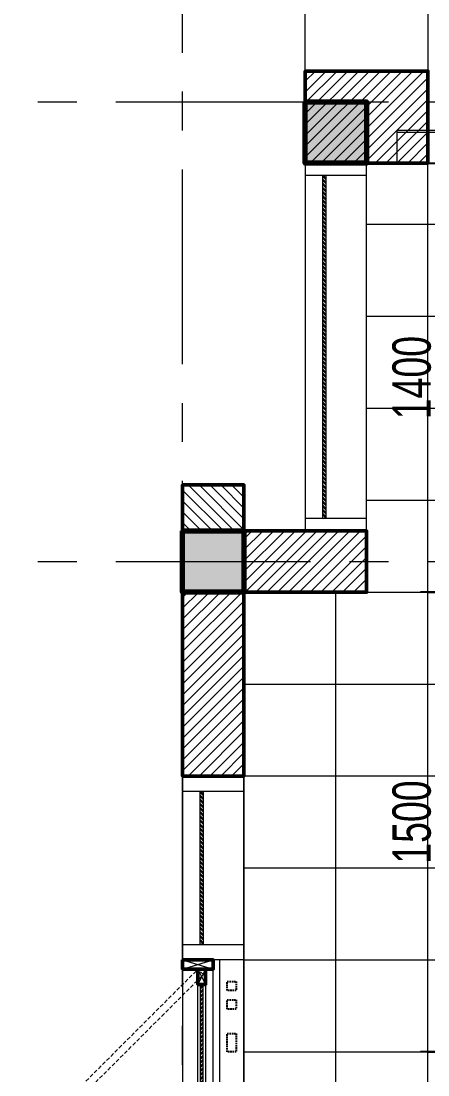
# Model space of a CAD drawing. Header units: inches. Extents: x 88947 to 296847, y 35049 to 161062.
# Drawn here: x 126435 to 127761, y 89534 to 92972 of the extents above; entities that cross this region are included whole.
import ezdxf

# ---------------------------------------------------------------- set-up
doc = ezdxf.new("R2010")
doc.units = ezdxf.units.IN
doc.header["$MEASUREMENT"] = 0
doc.header["$PDMODE"] = 1
for name, pattern in [('ACAD_ISO03W100', [30, 12, -18]), ('CENTER', [50.8, 31.75, -6.35, 6.35, -6.35]), ('DASHED2', [9.525, 6.35, -3.175]), ('HIDDEN', [0.375, 0.25, -0.125])]:
    doc.linetypes.add(name, pattern=pattern)
for name, color, linetype, lineweight in [('A-Dims', 145, 'Continuous', 25), ('CUA', 42, 'Continuous', 20), ('DIM', 7, 'Continuous', 25), ('HACTH', 8, 'Continuous', 5), ('HATCH', 8, 'Continuous', 5), ('KHUNG 1', 6, 'Continuous', 70), ('mb$0$CUA', 42, 'Continuous', 20), ('mb$0$HATCH', 69, 'Continuous', 15), ('mb$0$net cat', 51, 'Continuous', 50), ('mb$0$net manh', 251, 'Continuous', 5), ('netthay', 254, 'Continuous', 25), ('THAY', 3, 'Continuous', 18), ('TRUC', 252, 'ACAD_ISO03W100', 13), ('TUONG', 4, 'Continuous', 50)]:
    doc.layers.add(name, color=color, linetype=linetype, lineweight=lineweight)
doc.styles.add('VNI-HELVE-CONDENSE', font='VNARIAL.TTF', dxfattribs={"width": 0.7})
doc.dimstyles.new('TAS-100', dxfattribs={"dimscale": 50, "dimtxt": 2.5, "dimasz": 0.7, "dimexe": 1.5, "dimexo": 1.5, "dimgap": 0.8, "dimtad": 1, "dimdec": 0, "dimzin": 3, "dimdsep": 46, "dimtxsty": 'VNI-HELVE-CONDENSE', "dimblk": 'TICK', "dimcen": 2.5, "dimclrt": 71, "dimazin": 2, "dimtfac": 0.75, "dimtdec": 0, "dimtix": 1, "dimtmove": 2, "dimatfit": 2, "dimldrblk": 'TICK123', "dimfxl": 1.5, "dimtolj": 1, "dimtzin": 0, "dimarcsym": 0})

# ---------------------------------------------------------------- blocks, each defined once
blk = doc.blocks.new('A$C42FF647F')
at = {"layer": 'HATCH'}
h = blk.add_hatch(dxfattribs=at)
h.set_pattern_fill('ANSI31', color=256, scale=200, style=0)
h.set_pattern_definition([(45, (-4900, -2150), (-17.6777, 17.6777), [])])
h.paths.add_polyline_path([(-4100, -1950), (-4100, -1850), (-4500, -1850), (-4500, -2150), (-4200, -2150), (-4100, -2150)])
h = blk.add_hatch(dxfattribs=at)
h.set_pattern_fill('ANSI31', color=256, scale=200, style=0)
h.set_pattern_definition([(315, (-4875, -3350), (-17.6777, -17.6777), [])])
h.paths.add_polyline_path([(-4700, -3350), (-4700, -3350), (-4700, -3350), (-4700, -3200), (-4900, -3200), (-4900, -3350)])
h = blk.add_hatch(dxfattribs=at)
h.set_pattern_fill('ANSI31', color=256, scale=200, style=0)
h.set_pattern_definition([(45, (-4900, -3550), (-17.6777, 17.6777), [])])
h.paths.add_polyline_path([(-4700, -3550), (-4300, -3550), (-4300, -3350), (-4700, -3350)])
h = blk.add_hatch(dxfattribs=at)
h.set_pattern_fill('ANSI31', color=256, scale=200, style=0)
h.set_pattern_definition([(45, (-5050, -4150), (-17.6777, 17.6777), [])])
h.paths.add_polyline_path([(-4900, -3700), (-4900, -3550), (-4700, -3550), (-4700, -3550), (-4700, -3550), (-4700, -3550), (-4700, -4150), (-4900, -4150), (-4900, -3900), (-4900, -3900), (-4900, -3700)])
at = {"layer": 'mb$0$HATCH'}
h = blk.add_hatch(dxfattribs=at)
h.set_pattern_fill('ANSI32', color=256, angle=-90, style=0)
h.set_pattern_definition([(135, (-4432.5, -4060), (-6.73519, -6.73519), []), (135, (-4432.5, -4055.51), (-6.73519, -6.73519), [])])
h.paths.add_polyline_path([(-4442.5, -3310), (-4442.5, -2190), (-4432.5, -2190), (-4432.5, -3310)])
h = blk.add_hatch(dxfattribs=at)
h.set_pattern_fill('ANSI32', color=256, angle=-90, style=0)
h.set_pattern_definition([(135, (-4832.5, -5450), (-6.73519, -6.73519), []), (135, (-4832.5, -5445.51), (-6.73519, -6.73519), [])])
h.paths.add_polyline_path([(-4842.5, -4700), (-4842.5, -4200), (-4832.5, -4200), (-4832.5, -4700)])
h = blk.add_hatch(dxfattribs=at)
h.set_pattern_fill('ANSI32', color=256, angle=-90, style=0)
h.set_pattern_definition([(225, (-4832.5, -4680), (-6.73519, 6.73519), []), (225, (-4832.5, -4684.49), (-6.73519, 6.73519), [])])
h.paths.add_polyline_path([(-4842.5, -4830), (-4842.5, -5315), (-4832.5, -5315), (-4832.5, -4830)])
at = {"layer": 'CUA'}
for points in [[(-4300, -2150), (-4500, -2150), (-4500, -2190), (-4300, -2190)], [(-4300, -3310), (-4500, -3310), (-4500, -3350), (-4300, -3350)]]:
    blk.add_lwpolyline(points, close=True, dxfattribs=at)
blk.add_lwpolyline([(-4780, -4750), (-4780, -7150)], dxfattribs=at)
at = {"layer": 'HATCH', "linetype": 'DASHED2', "ltscale": 2}
for points in [[(-5417.3, -5347.3), (-4850, -4780)], [(-4832.3, -5932.3), (-5399.6, -5365), (-4832.3, -4797.7)], [(-4832.3, -4797.7), (-4850, -4780)]]:
    blk.add_lwpolyline(points, dxfattribs=at)
at = {"layer": 'KHUNG 1'}
for points in [[(-4500, -1950), (-4300, -1950), (-4300, -2150), (-4500, -2150)], [(-4900, -3350), (-4700, -3350), (-4700, -3550), (-4900, -3550)]]:
    blk.add_lwpolyline(points, close=True, dxfattribs=at)
for points in [[(-4500, -2150), (-4300, -2150), (-4500, -1950), (-4300, -1950)], [(-4900, -3550), (-4700, -3550), (-4900, -3350), (-4700, -3350)]]:
    blk.add_solid(points, dxfattribs=at)
at = {"layer": 'mb$0$CUA'}
for points in [[(-4442.5, -3310), (-4442.5, -2190), (-4432.5, -2190), (-4432.5, -3310)], [(-4900, -4200), (-4900, -4150), (-4700, -4150), (-4700, -4200)], [(-4842.5, -4700), (-4842.5, -4200), (-4832.5, -4200), (-4832.5, -4700)], [(-4900, -4750), (-4900, -4700), (-4700, -4700), (-4700, -4750)], [(-4900, -7150), (-4800, -7150), (-4800, -4750), (-4900, -4750)], [(-4825, -5365), (-4850, -5365), (-4850, -4830), (-4825, -4830)], [(-4842.5, -4830), (-4842.5, -5315), (-4832.5, -5315), (-4832.5, -4830)]]:
    blk.add_lwpolyline(points, close=True, dxfattribs=at)
at = {"layer": 'mb$0$net cat'}
for points in [[(-4900, -4750), (-4800, -4750), (-4800, -4780), (-4900, -4780)], [(-4900, -4750), (-4800, -4750), (-4800, -4780), (-4900, -4780)], [(-4825, -4780), (-4850, -4780), (-4850, -4830), (-4825, -4830)]]:
    blk.add_lwpolyline(points, close=True, dxfattribs=at)
at = {"layer": 'mb$0$net manh'}
for points in [[(-4900, -4750), (-4800, -4780)], [(-4900, -4780), (-4800, -4750)], [(-4900, -4750), (-4800, -4780)], [(-4900, -4780), (-4800, -4750)], [(-4850, -4780), (-4825, -4830)], [(-4825, -4780), (-4850, -4830)]]:
    blk.add_lwpolyline(points, dxfattribs=at)
at = {"layer": 'netthay', "linetype": 'HIDDEN', "ltscale": 20}
for points in [[(-4725, -4820), (-4725, -4850), (-4755, -4850), (-4755, -4820)], [(-4725, -4880), (-4725, -4910), (-4755, -4910), (-4755, -4880)], [(-4725, -4990), (-4725, -5050), (-4755, -5050), (-4755, -4990)]]:
    blk.add_lwpolyline(points, close=True, dxfattribs=at)
at = {"layer": 'THAY'}
for points in [[(-4500, -550), (-4100, -550), (-4100, -1850), (-4500, -1850)], [(-4300, -2150), (-4500, -2150), (-4500, -3350), (-4300, -3350)], [(-4700, -4150), (-4900, -4150), (-4900, -7750), (-4700, -7750)]]:
    blk.add_lwpolyline(points, close=True, dxfattribs=at)
at = {"layer": 'TUONG'}
for points in [[(-4100, -1950), (-4100, -1850), (-4500, -1850), (-4500, -2150), (-4200, -2150), (-4100, -2150), (-4100, -1950), (-4100, -1950)], [(-4700, -3350), (-4700, -3350), (-4700, -3350), (-4700, -3350), (-4700, -3350), (-4700, -3350), (-4700, -3350), (-4700, -3350), (-4700, -3200), (-4900, -3200), (-4900, -3350), (-4900, -3350), (-4900, -3350), (-4700, -3350), (-4700, -3350)], [(-4900, -3700), (-4900, -3550), (-4700, -3550), (-4700, -3550), (-4700, -3550), (-4700, -3550), (-4700, -3550), (-4700, -4150), (-4900, -4150), (-4900, -3900), (-4900, -3900), (-4900, -3700), (-4900, -3700)]]:
    blk.add_lwpolyline(points, dxfattribs=at)
blk.add_lwpolyline([(-4700, -3550), (-4300, -3550), (-4300, -3350), (-4700, -3350)], close=True, dxfattribs=at)
blk = doc.blocks.new('TICK')
at = {"layer": 'A-Dims', "color": 1}
for p, q in [((0, 1.5), (0, -1.5)), ((-2, 0), (2, 0))]:
    blk.add_line(p, q, dxfattribs=at)
at = {"layer": 'A-Dims', "color": 1, "const_width": 0.788}
blk.add_lwpolyline([(-0.334, -0.349), (0.383, 0.378)], dxfattribs=at)
at = {"layer": 'A-Dims', "color": 1, "const_width": 0.394}
for points in [[(0.244, 0.517, -0.414214), (0.523, 0.517, -1)], [(0.523, 0.517, -0.414214), (0.523, 0.238, -1)], [(-0.473, -0.21, 0.414214), (-0.473, -0.488, 1)], [(-0.473, -0.488, 0.414214), (-0.195, -0.488, 1)]]:
    blk.add_lwpolyline(points, format="xyb", dxfattribs=at)
blk = doc.blocks.new('*D407')
at = {"layer": 'Defpoints', "color": 0}
for p in [(127812.7, 89609), (128061.3, 89609), (128061.3, 88709)]:
    blk.add_point(p, dxfattribs=at)
at = {"layer": 'DIM', "color": 0, "lineweight": -2}
for p, q in [((127986.3, 89609), (127737.7, 89609)), ((127812.7, 88744), (127812.7, 89574)), ((127986.3, 88709), (127737.7, 88709))]:
    blk.add_line(p, q, dxfattribs=at)
at = {"layer": 'DIM', "color": 0, "lineweight": -2, "xscale": 35, "yscale": 35, "zscale": 35}
for p, rotation in [((127812.7, 89609), 90), ((127812.7, 88709), 270)]:
    blk.add_blockref('TICK', p, dxfattribs=dict(at, rotation=rotation))
at = {"layer": 'DIM', "color": 71, "insert": (127708.9, 89159), "char_height": 125, "attachment_point": 5, "rotation": 90, "style": 'VNI-HELVE-CONDENSE'}
blk.add_mtext('\\A1;900', dxfattribs=at)
blk = doc.blocks.new('TICK123')
at = {"layer": 'A-Dims', "color": 1}
blk.add_lwpolyline([(0.046, 0, 0, 0.84, 0), (-2.111, 0, 8.4, 8.4, 0)], format="xyseb", dxfattribs=at)
blk = doc.blocks.new('*D408')
at = {"layer": 'Defpoints', "color": 0}
for p in [(127812.7, 91109), (128061.3, 91109), (128061.3, 89609)]:
    blk.add_point(p, dxfattribs=at)
at = {"layer": 'DIM', "color": 0, "lineweight": -2}
for p, q in [((127986.3, 91109), (127737.7, 91109)), ((127812.7, 89644), (127812.7, 91074)), ((127986.3, 89609), (127737.7, 89609))]:
    blk.add_line(p, q, dxfattribs=at)
at = {"layer": 'DIM', "color": 0, "lineweight": -2, "xscale": 35, "yscale": 35, "zscale": 35}
for p, rotation in [((127812.7, 91109), 90), ((127812.7, 89609), 270)]:
    blk.add_blockref('TICK', p, dxfattribs=dict(at, rotation=rotation))
at = {"layer": 'DIM', "color": 71, "insert": (127708.9, 90359), "char_height": 125, "attachment_point": 5, "rotation": 90, "style": 'VNI-HELVE-CONDENSE'}
blk.add_mtext('\\A1;1500', dxfattribs=at)
blk = doc.blocks.new('*D409')
at = {"layer": 'Defpoints', "color": 0}
for p in [(127761.3, 92509), (127812.7, 92509), (128061.3, 91109)]:
    blk.add_point(p, dxfattribs=at)
at = {"layer": 'DIM', "color": 0, "lineweight": -2}
for p, q in [((127836.3, 92509), (127887.7, 92509)), ((127812.7, 91144), (127812.7, 92474)), ((127986.3, 91109), (127737.7, 91109))]:
    blk.add_line(p, q, dxfattribs=at)
at = {"layer": 'DIM', "color": 0, "lineweight": -2, "xscale": 35, "yscale": 35, "zscale": 35}
for p, rotation in [((127812.7, 92509), 90), ((127812.7, 91109), 270)]:
    blk.add_blockref('TICK', p, dxfattribs=dict(at, rotation=rotation))
at = {"layer": 'DIM', "color": 71, "insert": (127708.9, 91809), "char_height": 125, "attachment_point": 5, "rotation": 90, "style": 'VNI-HELVE-CONDENSE'}
blk.add_mtext('\\A1;1400', dxfattribs=at)

msp = doc.modelspace()

# ---------------------------------------------------------------- hatches: boundary and pattern name
at = {"layer": 'HATCH'}
h = msp.add_hatch(dxfattribs=at)
h.set_pattern_fill('TAS_GACH600X600', color=256, scale=0.5, style=0, pattern_type=2)
h.set_pattern_definition([(0, (127161.34, 86309.14), (0, 300), []), (90, (127161.34, 86309.14), (-300, 2e-14), [300, 0])])
h.paths.add_polyline_path([(127661.3, 92616.5), (130261.3, 92616.5), (130261.3, 92509), (130361.3, 92509), (130361.3, 90059), (135961.3, 90059), (135961.3, 92509), (136061.3, 92509), (136061.3, 92616.5), (138661.3, 92616.5), (138661.3, 92509), (138761.3, 92509), (138761.3, 91109), (139161.3, 91109), (139161.3, 86309), (127161.3, 86309), (127161.3, 91109), (127561.3, 91109), (127561.3, 92509), (127661.3, 92509)])

# ---------------------------------------------------------------- linework, layer by layer
msp.add_lwpolyline([(127661.3, 92616.5), (130261.3, 92616.5), (130261.3, 92509), (130361.3, 92509), (130361.3, 90059), (135961.3, 90059), (135961.3, 92509), (136061.3, 92509), (136061.3, 92616.5), (138661.3, 92616.5), (138661.3, 92509), (138761.3, 92509), (138761.3, 91109), (139161.3, 91109), (139161.3, 86309), (127161.3, 86309), (127161.3, 91109), (127561.3, 91109), (127561.3, 92509), (127661.3, 92509), (127661.3, 92616.5)], close=True, dxfattribs=at)
at = {"layer": 'TRUC', "linetype": 'CENTER', "ltscale": 20}
for points in [[(126961.3, 82709), (126961.3, 95209)], [(124711.3, 92709), (141611.3, 92709)], [(124711.3, 91209), (141611.3, 91209)]]:
    msp.add_lwpolyline(points, dxfattribs=at)

# ---------------------------------------------------------------- block references
at = {"layer": 'HACTH'}
msp.add_blockref('A$C42FF647F', (131861.3, 94659), dxfattribs=at)

# ---------------------------------------------------------------- dimensions: what is measured, and where the dimension line sits
at = {"layer": 'DIM'}
for base, p1, p2, picture, middle in [((127812.7, 92509), (128061.3, 91109), (127761.3, 92509), '*D409', (127708.9, 91809)), ((127812.7, 91109), (128061.3, 89609), (128061.3, 91109), '*D408', (127708.9, 90359)), ((127812.7, 89609), (128061.3, 88709), (128061.3, 89609), '*D407', (127708.9, 89159))]:
    dim = msp.add_linear_dim(base=base, p1=p1, p2=p2, angle=90, dimstyle='TAS-100', dxfattribs=at)
    dim.commit()
    dim.dimension.update_dxf_attribs({"geometry": picture, "text_midpoint": middle})

doc.saveas('drawing.dxf')
